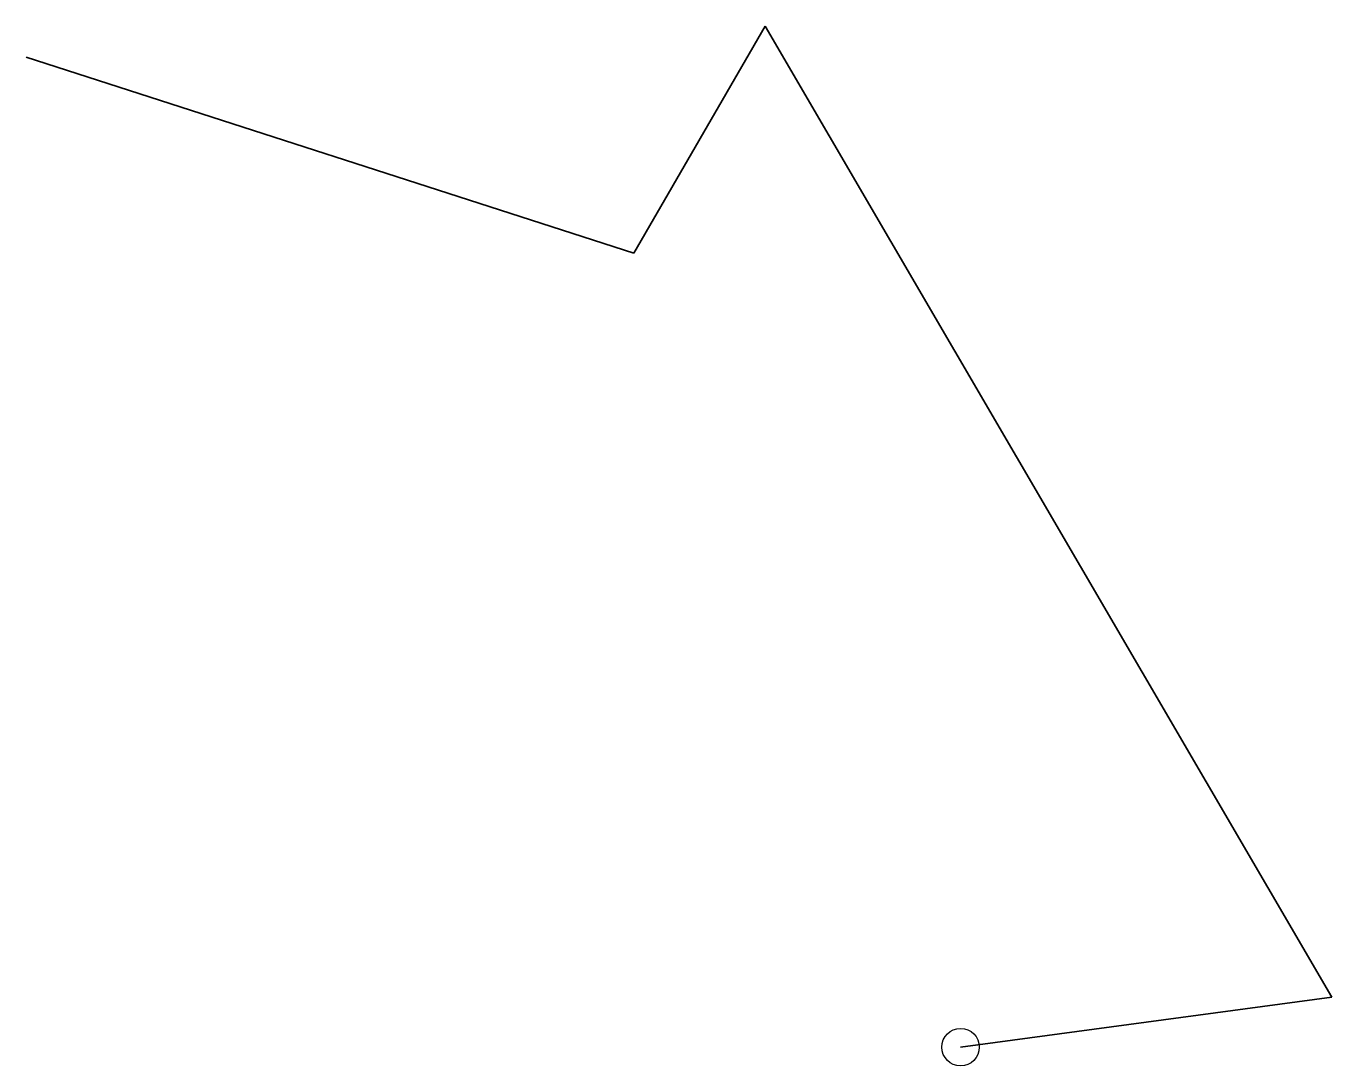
# Model space of a CAD drawing. Extents: x -1225 to 517, y -14 to 1374.
import ezdxf

# ---------------------------------------------------------------- set-up
doc = ezdxf.new("R2010")
doc.units = 0
doc.header["$MEASUREMENT"] = 0
for name, color, linetype, lineweight in [('Pipe_PE100-10_500_300', 1, 'Continuous', 35), ('Pipe_PE100-12.5_315_500', 4, 'Continuous', 35), ('Pipe_PE100-16_800_500', 230, 'Continuous', 35), ('Pipe_Steel_20_100', 200, 'Continuous', 35)]:
    doc.layers.add(name, color=color, linetype=linetype, lineweight=lineweight)
doc.layers.add('Pump', color=5, linetype='Continuous')

msp = doc.modelspace()

# ---------------------------------------------------------------- linework, layer by layer
at = {"layer": 'Pipe_PE100-10_500_300'}
msp.add_line((-239, 1373.6, 3), (-414.5, 1070.7, 5), dxfattribs=at)
at = {"layer": 'Pipe_PE100-12.5_315_500'}
msp.add_line((-414.5, 1070.7, 5), (-1225.4, 1332.1, 10), dxfattribs=at)
at = {"layer": 'Pipe_PE100-16_800_500'}
msp.add_line((21.6, 11.2, -5), (517.1, 78, 10), dxfattribs=at)
at = {"layer": 'Pipe_Steel_20_100'}
msp.add_line((517.1, 78, 10), (-239, 1373.6, 3), dxfattribs=at)
at = {"layer": 'Pump'}
msp.add_circle((21.6, 11.2, -5), 25, dxfattribs=at)

doc.saveas('drawing.dxf')
